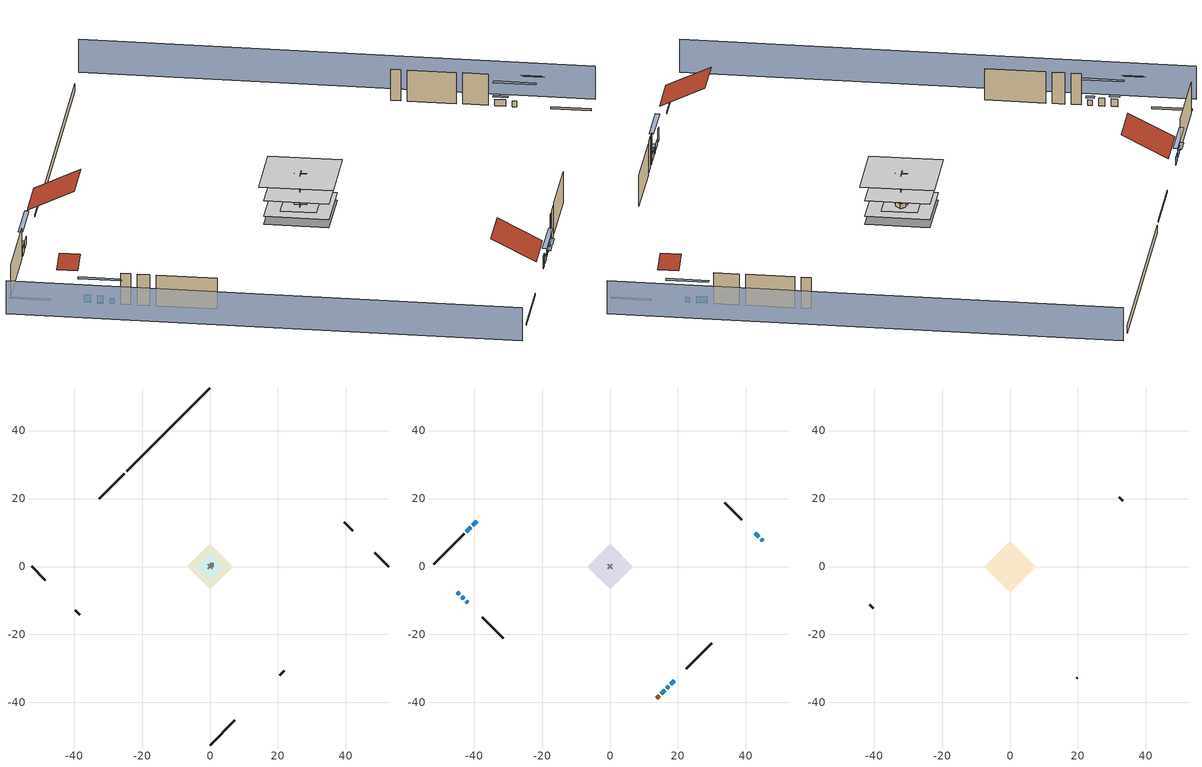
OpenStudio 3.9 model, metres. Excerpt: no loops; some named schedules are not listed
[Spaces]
garage 1
 floor foundation (Slab1 construction): -3.66,0 0,3.66 3.66,0 0,-3.66 z0
 wall outside (Wall1 construction): 42.06,10.46 39.47,13.05 z0.3:5.18
 wall outside (Wall2 construction): 20.5,-32.02 21.8,-30.72 z0.3:5.18
 wall outside (Wall12 construction): -39.59,-12.94 -38.29,-14.23 z0.3:5.18
 wall to conditioned space 1 (Wall5 construction Reversed): 0.65,0.65 -0.65,-0.65 z0.3:5.18
 wall to conditioned space 1 (Wall6 construction Reversed): -0.65,0.65 0.65,-0.65 z0.3:5.18
crawlspace - vented 1
 floor foundation (Slab2 construction): -6.63,0 0,6.63 6.63,0 0,-6.63 z-0.91
 wall outside (RimJoist1 construction): -25.18,27.34 -32.53,19.99 z0.3:0.61
 wall outside (RimJoist2 construction): 52.52,0 48.43,4.09 z0.3:0.61
 wall outside (RimJoist3 construction): 0,-52.52 7.35,-45.17 z0.3:0.61
 wall outside (RimJoist4 construction): -52.52,0 -48.43,-4.09 z0.3:0.61
 wall foundation (FoundationWall1 construction): 0,52.52 -24.53,28 z-0.91:0.3
furnace airloop ret air space
 floor adiabatic (AdiabaticConst): 0,0 0,1 1,1 1,0 z0
 wall adiabatic (AdiabaticConst): 0,1 0,0 1,0 1,1 0,1 z0:1
 ceiling adiabatic (AdiabaticConst): 1,0 1,1 0,1 0,0 z1
conditioned space 1
 floor to crawlspace - vented 1 (Floor1 construction): -6.63,0 0,6.63 6.63,0 0,-6.63 z0.3
 floor to garage 1 (Floor2 construction): -3.66,0 0,3.66 3.66,0 0,-3.66 z0.3
 floor adiabatic (AdiabaticFloorConstruction): -6.63,0 0,6.63 6.63,0 0,-6.63 z2.74
 wall outside (Wall3 construction): -42.9,9.63 -51.87,0.66 z0.3:5.18
 wall outside (Wall4 construction): 38.82,13.71 33.83,18.69 z0.3:5.18
 wall outside (Wall7 construction): 22.45,-30.07 29.94,-22.58 z0.3:5.18
 wall outside (Wall8 construction): -37.64,-14.89 -31.44,-21.09 z0.3:5.18
 wall outside (AdiabaticWallConstruction): -39.17,13.36 -40.37,12.15 / -41.03,11.49 -42.24,10.28 z0.3:1.46; 44.95,7.57 44.49,8.03 / 16.77,-35.75 17.23,-35.29 / -42.37,-10.15 -41.92,-10.6 z0.3:1.16; 43.83,8.69 42.72,9.81 z0.3:1.34; 15.11,-37.42 16.12,-36.41 z0.3:1.25; 17.89,-34.63 18.95,-33.57 z0.3:1.31; -43.66,-8.86 -43.02,-9.5 / -44.95,-7.57 -44.32,-8.21 z0.3:1.53
 wall outside (AdiabaticWallConstruction 1): 13.8,-38.72 14.45,-38.07 z0.3:2.34
 window (WindowConstruction): -39.17,13.36 -40.37,12.15 z0.3:1.46
 window (WindowConstruction 1): -41.03,11.49 -42.24,10.28 z0.3:1.46
 window (WindowConstruction 2): 44.95,7.57 44.49,8.03 z0.3:1.16
 window (WindowConstruction 3): 43.83,8.69 42.72,9.8 z0.3:1.34
 window (WindowConstruction 4): 15.11,-37.42 16.11,-36.41 z0.3:1.25
 window (WindowConstruction 5): 16.77,-35.75 17.23,-35.29 z0.3:1.16
 window (WindowConstruction 6): 17.89,-34.63 18.95,-33.57 z0.3:1.31
 window (WindowConstruction 7): -43.66,-8.86 -43.02,-9.5 z0.3:1.52
 window (WindowConstruction 8): -42.37,-10.16 -41.92,-10.6 z0.3:1.16
 window (WindowConstruction 9): -44.95,-7.57 -44.32,-8.21 z0.3:1.52
 door (Door): 13.8,-38.72 14.45,-38.07 z0.3:2.34
 ceiling adiabatic (AdiabaticFloorConstruction): 0,-6.63 6.63,0 0,6.63 -6.63,0 z2.74
attic - vented 1
 floor to conditioned space 1 (Floor3 construction Reversed): -7.57,0 0,7.57 7.57,0 0,-7.57 z5.18
 wall outside (Wall9 construction): 33.18,19.35 32.16,20.37 z0.3:5.18
 wall outside (Wall10 construction): -41.26,-11.26 -40.24,-12.28 z0.3:5.18
 wall outside (Wall11 construction): 19.61,-32.92 19.85,-32.67 z0.3:5.18
 roof outside (Roof1 construction): -38.51,14.01,5.18 -33.75,9.26,8.55 -28.43,14.58,8.55 -33.19,19.33,5.18
 roof outside (Roof2 construction): 45.61,6.91,5.18 43.68,4.98,6.55 45.84,2.82,6.55 47.77,4.75,5.18
 roof outside (Roof3 construction): -45.61,-6.91,5.18 -43.68,-4.98,6.55 -45.84,-2.82,6.55 -47.77,-4.75,5.18
 roof outside (Roof4 construction): 13.15,-39.38,5.18 8.55,-34.78,8.43 3.41,-39.92,8.43 8.01,-44.52,5.18
shading: -55.76,-3.23 -3.23,-55.76 / 55.76,3.23 3.23,55.76 z0:5.18; -42.31,10.21 -37.23,15.3 -37.66,15.73 -42.74,10.64 z4.21; -42.45,10.07 -40.82,11.71 -41.25,12.14 -42.89,10.5 z1.77; 42.55,9.97 46.89,5.63 47.32,6.06 42.98,10.4 z3.9; 42.5,10.02 44.05,8.47 44.48,8.9 42.93,10.45 z1.65; 18.05,-34.47 13.17,-39.36 13.6,-39.79 18.49,-34.9 z3.99; 17.45,-35.07 16.56,-35.97 16.99,-36.4 17.88,-35.5 z1.46; 19.16,-33.36 17.67,-34.85 18.11,-35.28 19.6,-33.79 z1.62; -41.08,-11.44 -45.6,-6.92 -46.03,-7.35 -41.51,-11.87 z4.27; -41.7,-10.82 -42.58,-9.94 -43.01,-10.37 -42.14,-11.25 z1.46; -44.1,-8.42 -45.17,-7.36 -45.6,-7.79 -44.53,-8.85 z1.83
[Site]
Portland Intl Arpt_OR: Latitude {deg}=45.59; Longitude {deg}=-122.6; Time Zone {hr}=-8; Elevation {m}=33; Terrain=Suburbs; Keep Site Location Information=Yes
[Site:GroundTemperature:Shallow]
10.2558, 8.96328, 8.85977, 9.47314, 11.9355, 14.3863, 16.5111, 17.8571, 17.9714, 16.8767, 14.8061, 12.4304
[Site:WaterMainsTemperature]
Calculation Method=Schedule; Temperature Schedule=mains temperature schedule
[Building]
Building 1
[Material] Roughness=Rough
Name | Thickness {m} | Conductivity {W/m-K} | Density {kg/m3} | Specific Heat {J/kg-K} | Thermal Absorptance | Solar Absorptance | Visible Absorptance
slate or tile shingles | 0.01905 | 0.840978 | 1899.972 | 799.717 | 0.9 | 0.75 | 0.75
roof rigid ins | 0.00329814 | 0.029427 | 32.04 | 1214.23 | 0.9 | 0.7 | 0.7
osb sheathing 0.5 in. | 0.0127 | 0.115458 | 512.64 | 1214.23 | 0.9 | 0.6 | 0.6
composite shingle siding | 0.00635 | 0.162714 | 1121.4 | 1465.45 | 0.9 | 0.7 | 0.7
osb sheathing 0.5 in. 1 | 0.0127 | 0.115458 | 512.64 | 1214.23 | 0.9 | 0.7 | 0.7
wall stud and cavity | 0.1397 | 0.348479 | 139.0536 | 1170.24 | 0.9 | 0.6 | 0.6
wall rigid ins; floor rigid ins | 0.051816 | 0.029427 | 32.04 | 1214.23 | 0.9 | 0.7 | 0.7
wall stud and cavity 1 | 0.1397 | 0.207325 | 139.0536 | 1170.24 | 0.9 | 0.7 | 0.7
gypsum board | 0.0127 | 0.160291 | 801 | 837.4 | 0.9 | 0.6 | 0.6
wall rigid ins 1; wall rigid ins 2 | 0.051816 | 0.029427 | 32.04 | 1214.23
wall stud and cavity 2 | 0.1397 | 0.222524 | 139.0536 | 1170.24 | 0.9 | 0.7 | 0.7
rim joist stud and cavity | 0.0508 | 0.144151 | 50.32683 | 1063.81 | 0.9 | 0.6 | 0.6
floor stud and cavity | 0.1397 | 0.0972396 | 92.3553 | 1139.71 | 0.9 | 0.7 | 0.7
osb sheathing 0.75 in. | 0.01905 | 0.115458 | 512.64 | 1214.23 | 0.9 | 0.7 | 0.7
floor covering | 0.0127 | 0.0433444 | 54.468 | 1339.84 | 0.9 | 0.6 | 0.6
ceiling loosefill ins | 0.254 | 0.0480833 | 16.02 | 1046.75 | 0.9 | 0.7 | 0.7
ceiling stud and cavity | 0.1397 | 0.104117 | 65.682 | 1177.47 | 0.9 | 0.7 | 0.7
concrete 4.0 in. | 0.1016 | 1.803125 | 2242.8 | 837.4 | 0.9 | 0.7 | 0.7
concrete 8.0 in. | 0.2032 | 1.803125 | 2242.8 | 837.4 | 0.9 | 0.7 | 0.7
soil 0.5 in. | 0.0127 | 3.462 | 1842.3 | 418.7 | 0.9 | 0.7 | 0.7
wood siding; wood siding 1 | 0.0254 | 0.102417 | 544.68 | 1172.36
wall rigid ins 3; floor rigid ins 1 | 0.512978 | 0.029427 | 32.04 | 1214.23 | 0.9 | 0.7 | 0.7
wall stud and cavity 3 | 0.0889 | 0.380278 | 52.3479 | 1209.89 | 0.9 | 0.7 | 0.7
door material | 0.04445 | 0.0612267 | 512.64 | 1214.23 | 0.9 | 0.7 | 0.7
floor stud and cavity 1 | 0.1397 | 1.75129 | 37.0049 | 1207.88 | 0.9 | 0.7 | 0.7
wall stud and cavity 4 | 0.0889 | 0.391764 | 83.0341 | 1211.67 | 0.9 | 0.7 | 0.7
furniture material conditioned space 1; furniture material garage 1 | 0.1524 | 0.115458 | 640.8 | 1214.23 | 0.9 | 0.6 | 0.6
[Construction]
Roof1 construction; Roof2 construction; Roof3 construction; Roof4 construction: slate or tile shingles, roof rigid ins, osb sheathing 0.5 in.
Wall1 construction; Wall2 construction; Wall9 construction; Wall10 construction; Wall11 construction; Wall12 construction: composite shingle siding, osb sheathing 0.5 in. 1, wall stud and cavity
Wall3 construction; Wall4 construction: composite shingle siding, wall rigid ins, osb sheathing 0.5 in. 1, wall stud and cavity 1, gypsum board
Wall5 construction Reversed: gypsum board, wall stud and cavity 2, osb sheathing 0.5 in. 1, wall rigid ins 1
Wall6 construction Reversed: gypsum board, wall stud and cavity 2, osb sheathing 0.5 in. 1, wall rigid ins 2
Wall7 construction; Wall8 construction: composite shingle siding, wall rigid ins 1, osb sheathing 0.5 in. 1, wall stud and cavity 1, gypsum board
RimJoist1 construction; RimJoist2 construction; RimJoist3 construction; RimJoist4 construction: composite shingle siding, rim joist stud and cavity
Floor1 construction; Floor2 construction: floor stud and cavity, floor rigid ins, osb sheathing 0.75 in., floor covering
Floor3 construction Reversed: gypsum board, ceiling stud and cavity, ceiling loosefill ins
Slab1 construction: concrete 4.0 in.
FoundationWall1 construction: concrete 8.0 in.
Slab2 construction: soil 0.5 in.
WindowConstruction; WindowConstruction 1; WindowConstruction 2; WindowConstruction 3; WindowConstruction 4; WindowConstruction 5; WindowConstruction 6; WindowConstruction 7; WindowConstruction 8; WindowConstruction 9: WindowMaterial
AdiabaticWallConstruction: wood siding, wall rigid ins 3, wall stud and cavity 3, gypsum board
Door: door material
AdiabaticWallConstruction 1: wood siding 1, wall rigid ins 3, wall stud and cavity 3, gypsum board
AdiabaticFloorConstruction: floor stud and cavity 1, floor rigid ins 1, osb sheathing 0.75 in., floor covering
PartitionWallConstruction: gypsum board, wall stud and cavity 4, gypsum board
furniture construction conditioned space 1: furniture material conditioned space 1
furniture construction garage 1: furniture material garage 1
AdiabaticConst: Adiabatic
[WindowMaterial:SimpleGlazingSystem]
WindowMaterial: U-Factor {W/m2-K}=4.31528; Solar Heat Gain Coefficient=0.67
[Material:NoMass]
Adiabatic: Roughness=Rough; Thermal Resistance {m2-K/W}=176.1
[ThermalZone] Multiplier=1; Use Ideal Air Loads=No
Name | Volume {m3} | Thermostat
conditioned space | 493.619 | conditioned space temperature setpoint
attic - vented | 91.436
garage | 65.242
crawlspace - vented | 107.094
furnace airloop ret air zone | 1
[Sizing:Zone] Zone Cooling Design Supply Air Temperature Input Method=SupplyAirTemperature; Zone Cooling Design Supply Air Temperature {C}=14; Zone Cooling Design Supply Air Temperature Difference {deltaC}=11.11; Zone Heating Design Supply Air Temperature Input Method=SupplyAirTemperature; Zone Heating Design Supply Air Temperature {C}=40; Zone Heating Design Supply Air Temperature Difference {deltaC}=11.11; Zone Cooling Design Supply Air Humidity Ratio {kg-H2O/kg-air}=0.0085; Zone Heating Design Supply Air Humidity Ratio {kg-H2O/kg-air}=0.008; Cooling Design Air Flow Method=DesignDay; Heating Design Air Flow Method=DesignDay; Account for Dedicated Outdoor Air System=No; Dedicated Outdoor Air System Control Strategy=NeutralSupplyAir; Dedicated Outdoor Air Low Setpoint Temperature for Design {C}=autosize; Dedicated Outdoor Air High Setpoint Temperature for Design {C}=autosize; Zone Load Sizing Method=Sensible Load Only No Latent Load; Zone Latent Cooling Design Supply Air Humidity Ratio Input Method=HumidityRatioDifference; Zone Cooling Design Supply Air Humidity Ratio Difference {kgWater/kgDryAir}=0.005; Zone Latent Heating Design Supply Air Humidity Ratio Input Method=HumidityRatioDifference; Zone Humidification Design Supply Air Humidity Ratio Difference {kgWater/kgDryAir}=0.005; Sizing Option=Coincident
attic - vented; garage; crawlspace - vented; furnace airloop ret air zone
[Space]
Name | Thermal Zone | Volume {m3}
conditioned space 1 | conditioned space | 493.619
attic - vented 1 | attic - vented | 91.436
garage 1 | garage | 65.242
crawlspace - vented 1 | crawlspace - vented | 107.094
furnace airloop ret air space | furnace airloop ret air zone
[ThermostatSetpoint:DualSetpoint]
conditioned space temperature setpoint: Heating Setpoint Temperature Schedule=heating setpoint; Cooling Setpoint Temperature Schedule=cooling setpoint; Temperature Difference Between Cutout And Setpoint {deltaC}=0
[Foundation:Kiva] Wall Depth Below Slab {m}=0.2032
Name | Initial Indoor Air Temperature {C} | Wall Height Above Grade {m}
Foundation Kiva 1 | 13.4258 | 0.1016
Foundation Kiva 2 | 8.6388 | 0.3048
[Foundation:Kiva:Settings]
Soil Conductivity {W/m-K}=3.462; Soil Density {kg/m3}=1842.3; Soil Specific Heat {J/kg-K}=418.7; Ground Solar Absorptivity=0.9; Ground Thermal Absorptivity=0.9; Ground Surface Roughness {m}=0.03; Far-Field Width {m}=40; Deep-Ground Boundary Condition=ZeroFlux; Deep-Ground Depth {m}=40; Minimum Cell Dimension {m}=0.2; Maximum Cell Growth Coefficient=3; Simulation Timestep=Timestep
[SurfaceProperty:ExposedFoundationPerimeter] Exposed Perimeter Calculation Method=TotalExposedPerimeter
Name | Total Exposed Perimeter {m}
Slab1 | 14.6304
Slab2 | 34.68624
[SurfaceProperty:IncidentSolarMultiplier] Incident Solar Multiplier=1; Incident Solar Multiplier Schedule=trans schedule winter=0.85 summer=0.7
Window1; Window2; Window3; Window4; Window5; Window6; Window7; Window8; Window9; Window10
[InternalMass:Definition] Design Level Calculation Method=SurfaceArea
Name | Construction | Surface Area {m2}
partition wall mass | PartitionWallConstruction | 202.436
furniture mass conditioned space 1 | furniture construction conditioned space 1 | 80.97429
furniture mass garage 1 | furniture construction garage 1 | 2.67561
[InternalMass] Multiplier=1
Name | Internal Mass Definition | Space or SpaceType
partition wall mass | partition wall mass | conditioned space 1
furniture mass conditioned space 1 | furniture mass conditioned space 1 | conditioned space 1
furniture mass garage 1 | furniture mass garage 1 | garage 1
[EnergyManagementSystem:Sensor]
Name | Output Variable or Output Meter Index Key | Output Variable or Output Meter
water_heater_amb_temp; fridge_tin_s_1 | garage | Zone Mean Air Temperature
water_heater_amb_rh | garage | Zone Air Relative Humidity
water_heater_T_set | water heater setpoint | Schedule Value
out_pb_s |  | Site Outdoor Air Barometric Pressure
out_wt_s |  | Site Outdoor Air Humidity Ratio
site_vw_s |  | Site Wind Speed
cool_season | cooling season schedule | Schedule Value
furnace_airloop_AH_MFR_s | Node 7 | System Node Mass Flow Rate
furnace_airloop_AH_VFR_s | Node 7 | System Node Current Density Volume Flow Rate
furnace_airloop_AH_Tout_s | Node 7 | System Node Temperature
furnace_airloop_AH_Wout_s | Node 7 | System Node Humidity Ratio
furnace_airloop_RA_T_s | Node 10 | System Node Temperature
furnace_airloop_Ra_W_s | Node 10 | System Node Humidity Ratio
furnace_airloop_0_DZ_T_s | crawlspace - vented | Zone Air Temperature
furnace_airloop_0_DZ_W_s | crawlspace - vented | Zone Mean Air Humidity Ratio
natural_vent_s | natural vent schedule | Schedule Value
htg_sp_s | heating setpoint | Schedule Value
clg_sp_s | cooling setpoint | Schedule Value
mech_vent_range_fan_0_sch_s | mech vent range fan 0 schedule | Schedule Value
mech_vent_bath_fan_0_sch_s | mech vent bath fan 0 schedule | Schedule Value
clothes_dryer_exhaust_0_sch_s | clothes_dryer | Schedule Value
htg_load_cond |  | Heating:EnergyTransfer:Zone:CONDITIONED SPACE
clg_load_cond |  | Cooling:EnergyTransfer:Zone:CONDITIONED SPACE
htg_load_duct |  | Heating:EnergyTransfer:Zone:FURNACE AIRLOOP RET AIR ZONE
clg_load_duct |  | Cooling:EnergyTransfer:Zone:FURNACE AIRLOOP RET AIR ZONE
s_conv | Floor1 | Surface Inside Face Convection Heat Gain Energy
s_ig | Floor1 | Surface Inside Face Internal Gains Radiation Heat Gain Energy
s_sol | Floor1 | Surface Inside Face Solar Radiation Heat Gain Energy
s_lgt | Floor1 | Surface Inside Face Lights Radiation Heat Gain Energy
s_surf | Floor1 | Surface Inside Face Net Surface Thermal Radiation Heat Gain Energy
s_conv_1 | Floor2 | Surface Inside Face Convection Heat Gain Energy
s_ig_1 | Floor2 | Surface Inside Face Internal Gains Radiation Heat Gain Energy
s_sol_1 | Floor2 | Surface Inside Face Solar Radiation Heat Gain Energy
s_lgt_1 | Floor2 | Surface Inside Face Lights Radiation Heat Gain Energy
s_surf_1 | Floor2 | Surface Inside Face Net Surface Thermal Radiation Heat Gain Energy
s_conv_2 | Floor3 | Surface Inside Face Convection Heat Gain Energy
s_ig_2 | Floor3 | Surface Inside Face Internal Gains Radiation Heat Gain Energy
s_sol_2 | Floor3 | Surface Inside Face Solar Radiation Heat Gain Energy
s_lgt_2 | Floor3 | Surface Inside Face Lights Radiation Heat Gain Energy
s_surf_2 | Floor3 | Surface Inside Face Net Surface Thermal Radiation Heat Gain Energy
s_conv_3 | inferred conditioned ceiling | Surface Inside Face Convection Heat Gain Energy
s_ig_3 | inferred conditioned ceiling | Surface Inside Face Internal Gains Radiation Heat Gain Energy
s_sol_3 | inferred conditioned ceiling | Surface Inside Face Solar Radiation Heat Gain Energy
s_lgt_3 | inferred conditioned ceiling | Surface Inside Face Lights Radiation Heat Gain Energy
[OtherEquipment:Definition] Design Level Calculation Method=EquipmentLevel
Name | Design Level {W} | Fraction Latent | Fraction Radiant | Fraction Lost
water heater sens; furnace airloop_0 SupSensLkToCond; furnace airloop_0 SupCondToLv; furnace airloop_0 RetCondToRP; furnace airloop_0 RetSensLkToRP; furnace airloop_0 SupCondToDZ; furnace airloop_0 RetCondToDZ; furnace airloop_0 SupSensLkToDZ; mech vent house fan sensible load | 0 | 0 | 0 | 0
water heater lat; furnace airloop_0 SupLatLkToCond; furnace airloop_0 RetLatLkToRP; furnace airloop_0 SupLatLkToDZ; mech vent house fan latent load | 0 | 1 | 0 | 0
water heater energy adjustment1 | 0.01 | 0 | 0 | 1
clothes dryer 2 | 0 | 0.015 | 0.081 | 0.85
cooking range 2 | 0 | 0.08 | 0.432 | 0.2
general water use sensible | -98.09 | 0 | 0.6 | 0
general water use latent | 99.529 | 1 | 0 | 0
[OtherEquipment]
Name | Other Equipment Definition | Space or SpaceType | Schedule | Fuel Type
water heater sens | water heater sens | garage 1 | Always On Discrete
water heater lat | water heater lat | garage 1 | Always On Discrete
water heater energy adjustment1 | water heater energy adjustment1 | garage 1 | Always On Discrete | Electricity
clothes dryer 1 | clothes dryer 2 | conditioned space 1 | clothes_dryer | Electricity
cooking range 1 | cooking range 2 | conditioned space 1 | cooking_range | Electricity
general water use sensible | general water use sensible | conditioned space 1 | general water use schedule
general water use latent | general water use latent | conditioned space 1 | general water use schedule
furnace airloop_0 SupSensLkToCond | furnace airloop_0 SupSensLkToCond | conditioned space 1 | Always On Discrete
furnace airloop_0 SupLatLkToCond | furnace airloop_0 SupLatLkToCond | conditioned space 1 | Always On Discrete
furnace airloop_0 SupCondToLv | furnace airloop_0 SupCondToLv | conditioned space 1 | Always On Discrete
furnace airloop_0 RetCondToRP | furnace airloop_0 RetCondToRP | furnace airloop ret air space | Always On Discrete
furnace airloop_0 RetSensLkToRP | furnace airloop_0 RetSensLkToRP | furnace airloop ret air space | Always On Discrete
furnace airloop_0 RetLatLkToRP | furnace airloop_0 RetLatLkToRP | furnace airloop ret air space | Always On Discrete
furnace airloop_0 SupCondToDZ | furnace airloop_0 SupCondToDZ | crawlspace - vented 1 | Always On Discrete
furnace airloop_0 RetCondToDZ | furnace airloop_0 RetCondToDZ | crawlspace - vented 1 | Always On Discrete
furnace airloop_0 SupSensLkToDZ | furnace airloop_0 SupSensLkToDZ | crawlspace - vented 1 | Always On Discrete
furnace airloop_0 SupLatLkToDZ | furnace airloop_0 SupLatLkToDZ | crawlspace - vented 1 | Always On Discrete
mech vent house fan sensible load | mech vent house fan sensible load | conditioned space 1 | Always On Discrete
mech vent house fan latent load | mech vent house fan latent load | conditioned space 1 | Always On Discrete
[ElectricEquipment:Definition] Design Level Calculation Method=EquipmentLevel
Name | Design Level {W} | Fraction Latent | Fraction Radiant | Fraction Lost
clothes washer | 856.324 | 0.03 | 0.162 | 0.7
clothes dryer | 4831.91 | 0.015 | 0.081 | 0.85
dishwasher | 971.284 | 0.3 | 0.18 | 0.4
fridge | 45.9075 | 0 | 0.6 | 0
fridge 2 | 80.4475 | 0 | 0.6 | 0
freezer | 194.914 | 0 | 0.6 | 0
cooking range | 1125.68 | 0.08 | 0.432 | 0.2
misc tv | 1504.21 | 0 | 0.6 | 0
misc plug loads | 958.434 | 0.021 | 0.558 | 0.049
whole house fan; mech vent house fan | 0 | 0 | 0 | 1
mech vent house fan cfis | 0 | 0 | 0 | 0
mech vent range fan 0; mech vent bath fan 0 | 30 | 0 | 0 | 1
[ElectricEquipment]
Name | Electric Equipment Definition | Space or SpaceType | Schedule
clothes washer | clothes washer | conditioned space 1 | clothes_washer
clothes dryer | clothes dryer | conditioned space 1 | clothes_dryer
dishwasher | dishwasher | conditioned space 1 | dishwasher
fridge | fridge | conditioned space 1 | fridge schedule
fridge 1 | fridge 2 | garage 1 | fridge schedule 1
freezer | freezer | garage 1 | freezer schedule
cooking range | cooking range | conditioned space 1 | cooking_range
misc tv | misc tv | conditioned space 1 | plug_loads_tv
misc plug loads | misc plug loads | conditioned space 1 | plug_loads_other
whole house fan | whole house fan | conditioned space 1 | Always On Discrete
mech vent house fan | mech vent house fan | conditioned space 1 | mech vent house fan schedule
mech vent house fan cfis | mech vent house fan cfis | conditioned space 1 | mech vent house fan cfis schedule
mech vent range fan 0 | mech vent range fan 0 | conditioned space 1 | mech vent range fan 0 schedule
mech vent bath fan 0 | mech vent bath fan 0 | conditioned space 1 | mech vent bath fan 0 schedule
[WaterUse:Equipment:Definition]
Name | Peak Flow Rate {m3/s}
clothes washer | 9.58893e-06
dishwasher | 7.07246e-06
[Lights:Definition] Design Level Calculation Method=LightingLevel; Fraction Radiant=0.6; Fraction Visible=0.2; Return Air Fraction=0
Name | Lighting Level {W}
interior lighting | 336.514
garage lighting | 9.73229
[Lights] Fraction Replaceable=1
Name | Lights Definition | Space or SpaceType | Schedule
interior lighting | interior lighting | conditioned space 1 | lighting_interior
garage lighting | garage lighting | garage 1 | lighting_garage
[Exterior:Lights:Definition]
exterior lighting: Design Level {W}=8.01452
[Exterior:Lights]
exterior lighting: Exterior Lights Definition=exterior lighting; Schedule=exterior lighting schedule
[People:Definition]
occupants: Number of People Calculation Method=People; Number of People {people}=5; Fraction Radiant=0.314171; Sensible Heat Fraction=0.56303; Carbon Dioxide Generation Rate {m3/s-W}=0; Enable ASHRAE 55 Comfort Warnings=No; Mean Radiant Temperature Calculation Type=EnclosureAveraged
[People]
occupants: People Definition=occupants; Space or SpaceType=conditioned space 1; Number of People Schedule=occupants; Activity Level Schedule=occupants activity schedule; Multiplier=1
[ZoneMixing] Schedule=Always On Continuous; Design Flow Rate Calculation Method=Flow/Zone; Design Flow Rate {m3/s}=0
Name | Zone or Space | Source Zone or Space
furnace airloop_0 ZoneMixDZToCond mix | conditioned space | crawlspace - vented
furnace airloop_0 ZoneMixCondToDZ mix | crawlspace - vented | conditioned space
whole house fan mix | attic - vented | conditioned space
[SpaceInfiltration:DesignFlowRate] Schedule=Always On Discrete
Name | Space or SpaceType | Design Flow Rate Calculation Method | Design Flow Rate {m3/s} | Air Changes per Hour {1/hr} | Constant Term Coefficient | Temperature Term Coefficient | Velocity Term Coefficient | Velocity Squared Term Coefficient
natural vent flow; whole house fan flow; infil flow | conditioned space 1 | Flow/Space | 0
infil crawlspace - vented 1 | crawlspace - vented 1 | AirChanges/Hour |  | 2.6013 | 1 | 0 | 0 | 0
crawlspace_vented 1 duct leakage imbalance infil flow | crawlspace - vented 1 | Flow/Space | 0
[SpaceInfiltration:EffectiveLeakageArea] Schedule=Always On Discrete
Name | Space or SpaceType | Effective Air Leakage Area {cm2} | Stack Coefficient | Wind Coefficient
infil garage 1 | garage 1 | 203.878 | 0.000129147 | 4.64657e-05
infil attic - vented 1 | attic - vented 1 | 3819.48 | 0.000166454 | 4.30754e-05
